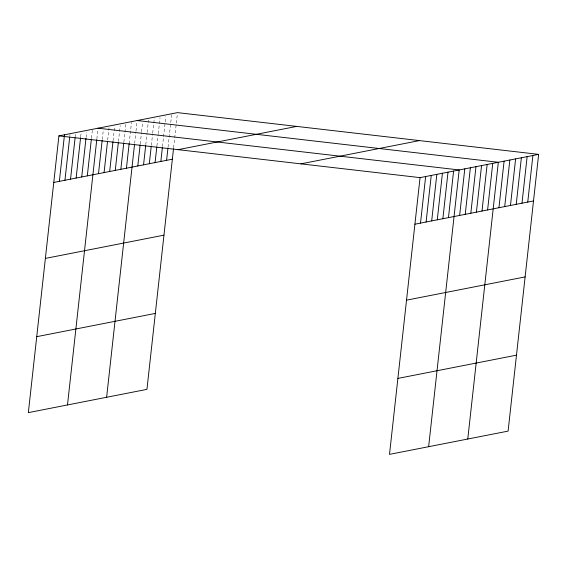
<?xml version="1.0" encoding="UTF-8"?>
<svg xmlns="http://www.w3.org/2000/svg" width="567" height="567" viewBox="0 0 567 567"><rect width="100%" height="100%" fill="white"/><g stroke="black" fill="none" stroke-linecap="round" stroke-linejoin="round"><path stroke-width="0.43" stroke-dasharray="2.83 2.13" d="M69.791 136.321L69.989 134.563M75.191 136.987L75.482 134.351M80.684 136.767L81.166 132.373M86.078 137.427L86.666 132.154M91.478 138.086L92.35 130.183M96.872 138.752L97.942 129.085M102.273 139.411L103.336 129.744M107.666 140.07L109.027 127.773M113.067 140.736L114.711 125.796M118.46 141.396L120.211 125.576M123.861 142.055L125.895 123.599M129.156 143.593L131.487 122.507M134.655 143.38L135.91 131.955M136.009 131.076L136.98 122.288M140.219 144.004L141.481 132.579M141.58 131.7L142.544 122.919M145.783 144.635L147.044 133.21M147.144 132.331L148.504 120.027M151.354 145.258L152.615 133.84M152.707 132.962L154.359 118.021M156.917 145.889L158.179 134.464M158.278 133.585L160.022 117.773M162.481 146.52L165.784 116.639M168.052 147.144L171.638 114.633M173.615 147.774L177.301 114.378"/><path stroke-width="0.85" d="M538.65 154.373L420.055 177.634L389.501 454.373L508.096 431.118L538.65 154.373L177.499 112.627L58.904 135.882L28.35 412.627L146.945 389.366L173.516 148.653M59.351 181.355L64.496 134.783M64.943 180.256L69.698 137.2M70.535 179.165L75.092 137.866M76.127 178.066L80.585 137.646M81.719 176.968L85.986 138.305M87.304 175.876L91.379 138.965M67.487 404.951L96.78 139.631M98.488 173.679L102.173 140.29M104.08 172.588L107.475 141.828M109.672 171.489L112.968 141.615M115.257 170.391L118.368 142.274M120.849 169.299L123.762 142.934M126.441 168.201L129.156 143.593M106.624 397.276L134.556 144.259M137.795 165.975L140.12 144.883M143.55 164.841L145.691 145.513M149.312 163.714L151.254 146.137M155.075 162.587L156.818 146.768M160.837 161.453L162.389 147.399M166.592 160.326L167.952 148.022M420.508 223.107L425.647 176.535M426.093 222.009L431.239 175.437M431.685 220.917L436.831 174.345M437.277 219.819L442.423 173.247M442.87 218.72L448.008 172.148M448.462 217.629L453.6 171.057M428.638 446.704L459.192 169.958L98.041 128.206M459.639 215.432L464.784 168.86M465.231 214.34L470.376 167.761M470.823 213.242L475.968 166.67M476.415 212.143L481.553 165.571M482.007 211.044L487.145 164.473M487.599 209.953L492.737 163.381M467.775 439.028L498.329 162.282L137.171 120.53M498.946 207.728L504.091 161.156M504.708 206.594L509.846 160.022M510.47 205.467L515.609 158.895M516.225 204.34L521.371 157.768M521.987 203.206L527.133 156.634M527.749 202.079L532.888 155.507M178.081 149.66L296.676 126.406M53.759 182.454L172.354 159.199M300.879 163.856L419.467 140.595M45.374 258.41L163.969 235.156M414.916 224.206L533.512 200.945M36.735 336.67L155.33 313.409M406.532 300.163L525.12 276.909M397.892 378.416L516.48 355.162M58.904 135.882L420.055 177.634"/></g></svg>
